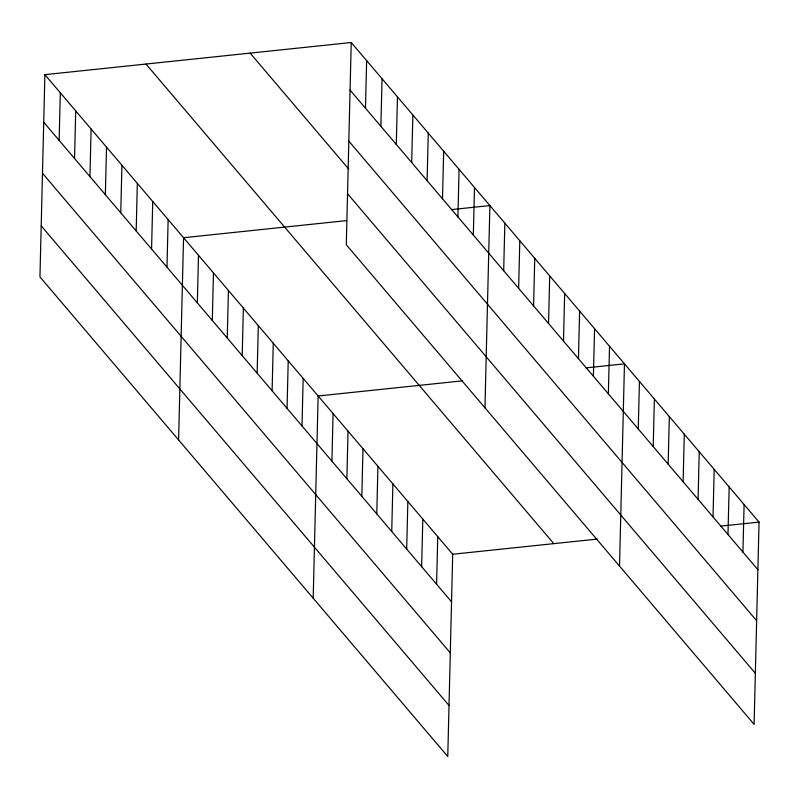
<?xml version="1.0" encoding="UTF-8"?>
<svg xmlns="http://www.w3.org/2000/svg" width="799" height="799" viewBox="0 0 799 799"><rect width="100%" height="100%" fill="white"/><g stroke="black" fill="none" stroke-linecap="round" stroke-linejoin="round"><path stroke-width="1.2" d="M44.894 74.657L39.95 276.903L447.77 756.493L452.703 554.246L44.894 74.657L351.23 42.507L759.05 522.097L754.106 724.343L346.297 244.754L351.23 42.507M59.136 140.354L60.295 92.784M74.547 158.472L75.705 110.901M89.947 176.589L91.116 129.019M105.358 194.706L106.517 147.136M120.759 212.824L121.927 165.253M136.17 230.941L137.328 183.37M151.57 249.058L152.739 201.488M166.981 267.176L168.14 219.605M178.606 439.959L183.55 237.722L346.636 220.604M197.343 302.881L198.502 255.31M212.294 320.469L213.453 272.888M227.246 338.047L228.414 290.476M242.197 355.635L243.365 308.064M257.148 373.223L258.317 325.642M272.109 390.801L273.268 343.23M287.061 408.389L288.219 360.818M302.012 425.977L303.171 378.406M313.188 598.221L318.132 395.984L462.621 380.823M331.915 461.143L333.083 413.572M346.876 478.731L348.034 431.16M365.483 108.205L366.641 60.624M361.827 496.319L362.986 448.738M380.883 126.322L382.052 78.741M376.778 513.897L377.937 466.326M396.294 144.439L397.453 96.859M391.73 531.485L392.898 483.914M411.695 162.557L412.863 114.976M406.681 549.073L407.85 501.492M427.105 180.674L428.264 133.103M421.642 566.651L422.801 519.08M442.506 198.791L443.675 151.221M436.594 584.239L437.752 536.668M457.917 216.909L459.075 169.338M473.328 235.026L474.486 187.455M484.953 407.81L489.897 205.573L451.385 209.608M503.68 270.731L504.848 223.151M518.641 288.309L519.799 240.739M533.592 305.897L534.751 258.327M548.543 323.485L549.702 275.905M563.495 341.063L564.653 293.493M578.446 358.651L579.615 311.081M593.397 376.239L594.566 328.669M608.359 393.827L609.517 346.247M619.525 566.072L624.468 363.835L585.957 367.88M638.261 428.993L639.42 381.423M653.212 446.581L654.381 399.001M668.164 464.159L669.332 416.589M683.125 481.747L684.284 434.177M698.076 499.335L699.235 451.755M713.028 516.913L714.186 469.343M727.979 534.501L729.147 486.931M742.93 552.089L744.099 504.519M452.703 554.246L597.203 539.085M720.538 526.141L759.05 522.097M350.072 90.087L757.891 569.677M348.823 141.123L756.643 620.713M250.147 53.124L348.744 169.078M347.535 193.708L755.355 673.297M145.987 64.05L553.797 543.64M43.725 122.237L451.545 601.827M42.487 173.273L450.296 652.863M41.198 225.857L449.008 705.447"/></g></svg>
